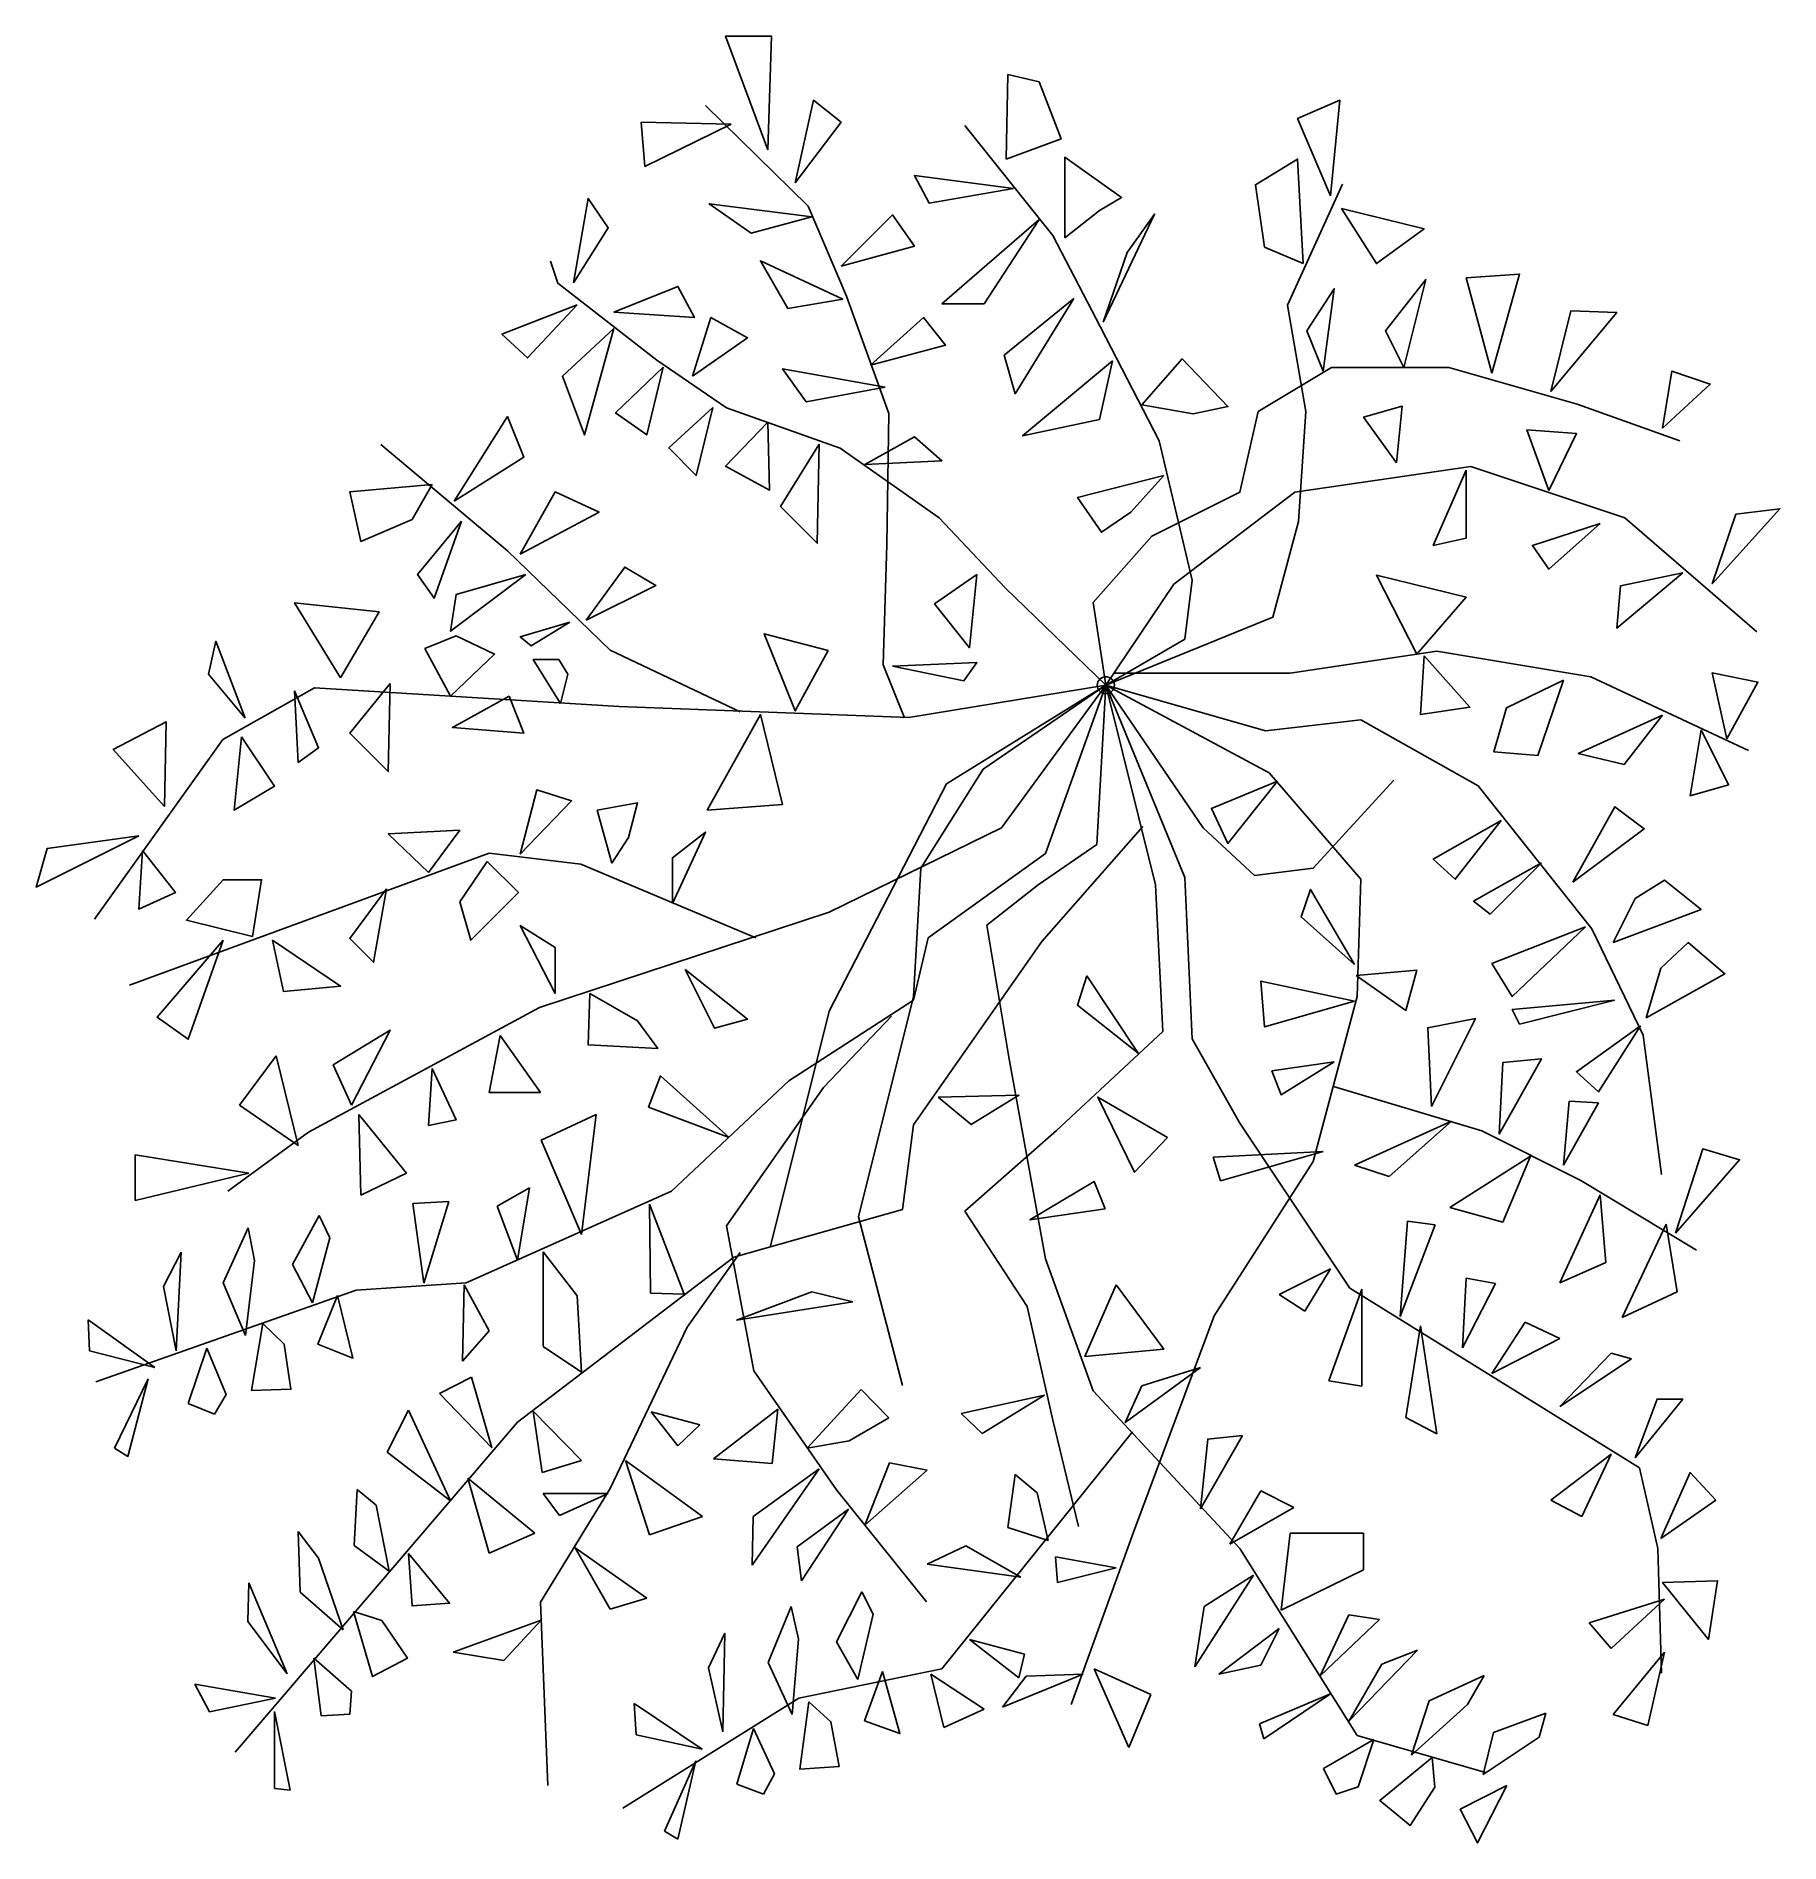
# Model space of a CAD drawing. Extents: x 356 to 1970, y 227 to 1899.
import ezdxf

# ---------------------------------------------------------------- set-up
doc = ezdxf.new("R2010")
doc.units = 0
doc.header["$MEASUREMENT"] = 0
doc.layers.get('0').update_dxf_attribs({"linetype": 'CONTINUOUS'})

msp = doc.modelspace()

# ---------------------------------------------------------------- linework, layer by layer
at = {"color": 7, "linetype": 'Continuous'}
for p, q in [((1346.452089, 1298.614829), (1198.960923, 1207.328322)), ((1346.452089, 1298.614829), (1232.90332, 1220.905281)), ((1346.452089, 1298.614829), (1249.874518, 1166.597446)), ((1346.452089, 1298.614829), (1290.605394, 1142.837768)), ((1346.452089, 1298.614829), (1338.124834, 1151.323387)), ((1346.452089, 1298.614829), (1419.586586, 1120.77523)), ((1346.452089, 1298.614829), (1392.432669, 1113.986751)), ((1346.452089, 1298.614829), (1497.654014, 1217.511041)), ((1232.90332, 1220.905281), (1175.201245, 1129.260809)), ((1198.960923, 1207.328322), (1090.345253, 996.885462)), ((1497.654014, 1217.511041), (1582.510006, 1119.07809)), ((1249.874518, 1166.597446), (1090.345253, 1088.529933)), ((1287.211154, 1061.376016), (1380.55271, 1167.870269)), ((1290.605394, 1142.837768), (1181.989724, 1064.770256)), ((1338.124834, 1151.323387), (1283.816999, 1113.986751)), ((1175.201245, 1129.260809), (1168.412766, 1010.462421)), ((1419.586586, 1120.77523), (1426.375066, 971.428684)), ((1283.816999, 1113.986751), (1236.297644, 1076.650114)), ((1392.432669, 1113.986751), (1399.221148, 978.217164)), ((1582.510006, 1119.07809), (1579.115766, 1010.462421)), ((1090.345253, 1088.529933), (822.200319, 1000.279702)), ((1236.297644, 1076.650114), (1256.663082, 954.457486)), ((1181.989724, 1064.770256), (1168.412766, 1007.068181)), ((1168.412766, 891.664032), (1287.211154, 1061.376016)), ((1168.412766, 1007.068181), (1053.008617, 932.394908)), ((1168.412766, 1010.462421), (1117.499171, 806.80804)), ((1579.115766, 1010.462421), (1538.38489, 857.721635)), ((822.200319, 1000.279702), (608.36322, 884.875553)), ((1090.345253, 996.885462), (1036.037418, 779.654123)), ((1085.253318, 926.454947), (1148.046741, 992.218333)), ((1399.221148, 978.217164), (1300.788198, 886.572693)), ((1426.375066, 971.428684), (1470.500181, 893.361172)), ((544.718255, 909.908284), (578.660652, 955.730519)), ((578.660652, 955.730519), (599.02609, 872.571647)), ((1256.663082, 954.457486), (1290.605479, 767.774304)), ((1053.008617, 932.394908), (944.392947, 830.567718)), ((995.305994, 798.322477), (1085.253318, 926.454947)), ((1694.519505, 886.148418), (1557.052805, 927.303585)), ((599.02609, 872.571647), (544.718255, 909.908284)), ((1775.130716, 913.726709), (1770.039356, 854.327514)), ((1770.039356, 854.327514), (1802.284633, 912.029589)), ((1802.284633, 912.029589), (1775.130716, 913.726709)), ((655.031044, 901.422684), (656.728164, 826.749412)), ((699.15616, 847.11485), (655.031044, 901.422684)), ((823.894572, 877.662969), (874.808167, 901.422646)), ((874.808167, 901.422646), (861.231208, 790.261297)), ((1158.230047, 813.59652), (1168.412766, 891.664032)), ((1300.788198, 886.572693), (1215.932206, 811.89942)), ((1470.500181, 893.361172), (1572.327372, 740.620387)), ((1576.567695, 854.327514), (1666.515046, 895.058391)), ((1666.515046, 895.058391), (1608.812972, 844.144795)), ((608.36322, 884.875553), (533.689947, 830.567718)), ((861.231208, 790.261297), (823.894572, 877.662969)), ((1786.163976, 840.326183), (1694.519505, 886.148418)), ((553.203854, 847.11485), (447.982424, 864.086048)), ((447.982424, 864.086048), (447.982424, 821.658052)), ((1445.889415, 861.964621), (1547.716605, 867.055981)), ((1452.677894, 839.902063), (1445.889415, 861.964621)), ((1538.38489, 857.721635), (1446.740419, 715.163569)), ((1547.716605, 867.055981), (1452.677894, 839.902063)), ((1608.812972, 844.144795), (1576.567695, 854.327514)), ((1664.817926, 815.293758), (1739.491199, 862.813114)), ((1739.491199, 862.813114), (1714.034402, 801.7168)), ((447.982424, 821.658052), (553.203854, 847.11485)), ((656.728164, 826.749412), (699.15616, 847.11485)), ((1893.082526, 775.835629), (1786.163976, 840.326183)), ((705.096183, 819.112334), (738.19002, 820.809454)), ((738.19002, 820.809454), (715.278902, 745.287621)), ((944.392947, 830.567718), (754.315526, 745.711726)), ((783.163696, 816.566654), (812.863293, 833.537853)), ((812.863293, 833.537853), (801.832014, 766.501619)), ((1766.645117, 745.711845), (1803.981753, 827.173597)), ((1803.981753, 827.173597), (1809.073113, 764.380163)), ((593.507891, 762.552163), (618.419911, 807.996552)), ((618.419911, 807.996552), (628.143133, 787.233644)), ((715.278902, 745.287621), (705.096183, 819.112334)), ((801.832014, 766.501619), (783.163696, 816.566654)), ((924.024642, 818.263774), (924.873202, 735.953462)), ((956.269919, 735.104902), (924.024642, 818.263774)), ((1002.095022, 769.471404), (1158.230047, 813.59652)), ((1117.499171, 806.80804), (1158.230047, 650.673015)), ((1215.932206, 811.89942), (1273.63428, 723.649188)), ((1714.034402, 801.7168), (1664.817926, 815.293758)), ((529.563633, 745.508107), (552.513798, 796.622929)), ((552.513798, 796.622929), (558.549954, 766.330417)), ((628.143133, 787.233644), (612.126567, 727.089153)), ((1020.762791, 664.250012), (995.305994, 798.322477)), ((1618.995758, 714.315144), (1625.784237, 802.565376)), ((1651.241035, 799.171136), (1618.995758, 714.315144)), ((1625.784237, 802.565376), (1651.241035, 799.171136)), ((1865.078067, 800.01968), (1824.347191, 713.466568)), ((1875.260786, 737.226246), (1865.078067, 800.01968)), ((474.192133, 742.223684), (490.531394, 773.908439)), ((490.531394, 773.908439), (485.872074, 682.772746)), ((801.834881, 616.730619), (1002.095022, 769.471404)), ((825.591692, 774.138659), (825.591692, 686.736987)), ((856.988409, 733.407782), (825.591692, 774.138659)), ((958.818329, 704.556542), (1008.034833, 773.71418)), ((558.549954, 766.330417), (550.230216, 696.7854)), ((612.126567, 727.089153), (593.507891, 762.552163)), ((1290.605479, 767.774304), (1334.730594, 645.581676)), ((1506.985849, 734.680582), (1554.505204, 758.44026)), ((1554.505204, 758.44026), (1530.745526, 719.406504)), ((1809.073113, 764.380163), (1766.645117, 745.711845)), ((652.488335, 738.923247), (411.497319, 654.067255)), ((485.872074, 682.772746), (474.192133, 742.223684)), ((550.230216, 696.7854), (529.563633, 745.508107)), ((754.315526, 745.711726), (652.488335, 738.923247)), ((752.615539, 743.590501), (750.918419, 673.160028)), ((775.526656, 701.162506), (752.615539, 743.590501)), ((924.873202, 735.953462), (956.269919, 735.104902)), ((1004.637811, 710.920947), (1074.219724, 737.226304)), ((1074.219724, 737.226304), (1112.404919, 727.892145)), ((1552.808084, 654.91595), (1583.356241, 739.771942)), ((1572.327372, 740.620387), (1840.472306, 574.302643)), ((1583.356241, 739.771942), (1583.356241, 649.824591)), ((1680.092072, 749.954661), (1676.697832, 685.464107)), ((1676.697832, 685.464107), (1707.245989, 744.863301)), ((1707.245989, 744.863301), (1680.092072, 749.954661)), ((1824.347191, 713.466568), (1875.260786, 737.226246)), ((861.231208, 662.977309), (856.988409, 733.407782)), ((1112.404919, 727.892145), (1004.637811, 710.920947)), ((1273.63428, 723.649188), (1297.393958, 618.427758)), ((1530.745526, 719.406504), (1506.985849, 734.680582)), ((405.607028, 682.62168), (404.521104, 711.452273)), ((404.521104, 711.452273), (466.122377, 667.368343)), ((887.539296, 555.209996), (958.818329, 704.556542)), ((1446.740419, 715.163569), (1372.067146, 514.903428)), ((1624.087117, 620.973553), (1637.664076, 705.829545)), ((1637.664076, 705.829545), (1652.938154, 605.699475)), ((1734.399907, 709.223785), (1703.85175, 661.704429)), ((1766.645184, 693.949706), (1734.399907, 709.223785)), ((750.918419, 673.160028), (775.526656, 701.162506)), ((825.591692, 686.736987), (861.231208, 662.977309)), ((1703.85175, 661.704429), (1766.645184, 693.949706)), ((466.122377, 667.368343), (405.607028, 682.62168)), ((514.310296, 684.992758), (497.052078, 633.942474)), ((532.251796, 642.311343), (514.310296, 684.992758)), ((1814.164539, 680.372748), (1766.645184, 631.156272)), ((1766.645184, 631.156272), (1832.832857, 675.281388)), ((1832.832857, 675.281388), (1814.164539, 680.372748)), ((428.829629, 592.561146), (459.981695, 656.672373)), ((459.981695, 656.672373), (441.062805, 584.730103)), ((729.704402, 643.036155), (759.403999, 658.310233)), ((759.403999, 658.310233), (778.072317, 592.97112)), ((1097.133183, 553.937225), (1020.762791, 664.250012)), ((1583.356241, 649.824591), (1552.808084, 654.91595)), ((521.45389, 623.972337), (532.251796, 642.311343)), ((778.072317, 592.97112), (729.704402, 643.036155)), ((1069.976932, 592.546853), (1120.041967, 646.854687)), ((1120.041967, 646.854687), (1145.498764, 620.54933)), ((1212.534998, 624.79213), (1289.75395, 641.763328)), ((1289.75395, 641.763328), (1232.051876, 606.123811)), ((1334.730594, 645.581676), (1470.500181, 499.62937)), ((497.052078, 633.942474), (521.45389, 623.972337)), ((681.336488, 588.728321), (700.853365, 627.762076)), ((700.853365, 627.762076), (739.887121, 543.754646)), ((816.257512, 626.913516), (824.743111, 570.060003)), ((861.231187, 581.091282), (816.257512, 626.913516)), ((925.72174, 626.064956), (950.329977, 594.66824)), ((970.695415, 614.185118), (925.72174, 626.064956)), ((1042.823007, 628.610636), (983.423814, 582.788401)), ((1037.731648, 578.545602), (1042.823007, 628.610636)), ((1145.498764, 620.54933), (1109.010688, 599.335332)), ((1232.051876, 606.123811), (1212.534998, 624.79213)), ((1652.938154, 605.699475), (1624.087117, 620.973553)), ((540.478426, 311.249048), (801.834881, 616.730619)), ((950.329977, 594.66824), (970.695415, 614.185118)), ((1194.717898, 388.467983), (1371.218269, 607.820737)), ((1297.393958, 618.427758), (1321.153636, 519.994808)), ((441.062805, 584.730103), (428.829629, 592.561146)), ((739.887121, 543.754646), (681.336488, 588.728321)), ((1109.010688, 599.335332), (1069.976932, 592.546853)), ((1758.159584, 544.603161), (1814.164539, 587.031157)), ((1814.164539, 587.031157), (1787.010622, 529.329082)), ((824.743111, 570.060003), (861.231187, 581.091282)), ((901.962063, 581.091282), (924.02462, 512.357929)), ((973.241095, 529.329127), (901.962063, 581.091282)), ((983.423814, 582.788401), (1037.731648, 578.545602)), ((1019.06333, 484.355452), (1081.008203, 573.454242)), ((1081.008203, 573.454242), (1019.91189, 529.329127)), ((1123.436206, 521.26782), (1146.347324, 578.969894)), ((1181.138281, 572.181415), (1123.436206, 521.26782)), ((1146.347324, 578.969894), (1181.138281, 572.181415)), ((1840.472306, 574.302643), (1857.443504, 499.62937)), ((650.789261, 502.599385), (653.334941, 554.36154)), ((653.334941, 554.36154), (671.154699, 539.936021)), ((756.009759, 564.968643), (775.526637, 495.386731)), ((817.954632, 514.055049), (756.009759, 564.968643)), ((823.048742, 449.988566), (887.539296, 555.209996)), ((1180.292053, 450.412916), (1097.133183, 553.937225)), ((1255.812113, 519.146363), (1262.600592, 568.362838)), ((1262.600592, 568.362838), (1282.96603, 551.39164)), ((1461.163613, 503.872285), (1490.01465, 553.08876)), ((1490.01465, 553.08876), (1520.562807, 537.814681)), ((671.154699, 539.936021), (683.034538, 478.839707)), ((885.839425, 550.543125), (825.591671, 550.543125)), ((825.591671, 550.543125), (840.86575, 530.177687)), ((840.86575, 530.177687), (885.839425, 550.543125)), ((1108.16212, 536.117607), (1060.642765, 501.32665)), ((1064.885565, 469.929934), (1108.16212, 536.117607)), ((1282.96603, 551.39164), (1293.148749, 507.266524)), ((1520.562807, 537.814681), (1461.163613, 503.872285)), ((1787.010622, 529.329082), (1758.159584, 544.603161)), ((924.02462, 512.357929), (973.241095, 529.329127)), ((1019.91189, 529.329127), (1019.06333, 484.355452)), ((1293.148749, 507.266524), (1255.812113, 519.146363)), ((600.724226, 459.322829), (599.027106, 515.327784)), ((599.027106, 515.327784), (617.695424, 490.719546)), ((683.034538, 478.839707), (650.789261, 502.599385)), ((775.526637, 495.386731), (817.954632, 514.055049)), ((1181.13884, 485.203966), (1216.778356, 502.175165)), ((1216.778356, 502.175165), (1267.691952, 473.324128)), ((1372.067146, 514.903428), (1314.365072, 355.374164)), ((1508.682968, 442.77597), (1517.168568, 514.055004)), ((1517.168568, 514.055004), (1585.053361, 514.055004)), ((1585.053361, 514.055004), (1585.053361, 480.112607)), ((617.695424, 490.719546), (640.606542, 424.531872)), ((855.291268, 500.478091), (887.536544, 443.624577)), ((921.478941, 453.807296), (855.291268, 500.478091)), ((1060.642765, 501.32665), (1064.885565, 469.929934)), ((1267.691952, 473.324128), (1181.13884, 485.203966)), ((1301.634348, 468.232768), (1299.937228, 491.992446)), ((1299.937228, 491.992446), (1355.942183, 481.809727)), ((1470.500181, 499.62937), (1579.115851, 326.523146)), ((1857.443504, 499.62937), (1860.837744, 384.225221)), ((1355.942183, 481.809727), (1301.634348, 468.232768)), ((1428.918336, 390.165256), (1483.226171, 475.021247)), ((1483.226171, 475.021247), (1437.403935, 446.17021)), ((1585.053361, 480.112607), (1508.682968, 442.77597)), ((552.35631, 432.168912), (553.20487, 467.808428)), ((553.20487, 467.808428), (588.844387, 383.800996)), ((640.606542, 424.531872), (600.724226, 459.322829)), ((887.536544, 443.624577), (921.478941, 453.807296)), ((1097.12298, 413.285542), (1120.572707, 459.501464)), ((1120.572707, 459.501464), (1130.95329, 439.059281)), ((1793.799101, 430.896132), (1863.381014, 452.958689)), ((1863.381014, 452.958689), (1814.164539, 407.136454)), ((829.837221, 280.276583), (823.048742, 449.988566)), ((1033.754944, 394.210424), (1055.062936, 446.031314)), ((1055.062936, 446.031314), (1062.062311, 415.946763)), ((1130.95329, 439.059281), (1116.863403, 378.43449)), ((1437.403935, 446.17021), (1428.918336, 390.165256)), ((1544.925115, 381.922474), (1571.365921, 438.452603)), ((1571.365921, 438.452603), (1599.880204, 434.057376)), ((588.844387, 383.800996), (552.35631, 432.168912)), ((823.894552, 433.441858), (742.432801, 403.742261)), ((789.103595, 396.105222), (823.894552, 433.441858)), ((978.516391, 389.161396), (993.836637, 421.351228)), ((993.836637, 421.351228), (992.086793, 330.113287)), ((1506.985849, 425.804772), (1450.980894, 383.376776)), ((1490.01465, 391.862375), (1506.985849, 425.804772)), ((1599.880204, 434.057376), (1544.925115, 381.922474)), ((1814.164539, 407.136454), (1793.799101, 430.896132)), ((742.432801, 403.742261), (789.103595, 396.105222)), ((1062.062311, 415.946763), (1055.965199, 346.171748)), ((1116.863403, 378.43449), (1097.12298, 413.285542)), ((1220.172596, 415.622053), (1265.994832, 379.982536)), ((1271.086191, 402.045094), (1220.172596, 415.622053)), ((1265.994832, 379.982536), (1271.086191, 402.045094)), ((1635.044733, 405.727201), (1571.573839, 340.161437)), ((1601.893396, 392.616746), (1635.044733, 405.727201)), ((1863.381014, 403.742214), (1815.861659, 346.04014)), ((1848.106936, 335.857421), (1863.381014, 403.742214)), ((613.452624, 398.226515), (620.241104, 344.76724)), ((648.243581, 367.678358), (613.452624, 398.226515)), ((992.086793, 330.113287), (978.516391, 389.161396)), ((1055.965199, 346.171748), (1033.754944, 394.210424)), ((1062.342551, 361.314066), (1194.717898, 388.467983)), ((1335.576745, 388.468136), (1367.822022, 315.491983)), ((1388.18746, 364.708458), (1335.576745, 388.468136)), ((1450.980894, 383.376776), (1490.01465, 391.862375)), ((1571.573839, 340.161437), (1601.893396, 392.616746)), ((516.716802, 348.585774), (503.139844, 374.042572)), ((503.139844, 374.042572), (577.813116, 361.314173)), ((1184.533079, 383.376776), (1196.412918, 334.160301)), ((1233.749555, 351.131499), (1184.533079, 383.376776)), ((1325.394026, 383.376776), (1250.720753, 352.828619)), ((1250.720753, 352.828619), (1272.783311, 381.679656)), ((1272.783311, 381.679656), (1325.394026, 383.376776)), ((1645.752839, 358.658835), (1696.666514, 382.051844)), ((1696.666514, 382.051844), (1681.281394, 355.268088)), ((577.813116, 361.314173), (516.716802, 348.585774)), ((646.546461, 346.46436), (648.243581, 367.678358)), ((899.419046, 259.486875), (1062.342551, 361.314066)), ((911.867412, 327.40195), (909.862383, 356.183233)), ((909.862383, 356.183233), (972.838527, 314.086734)), ((1196.412918, 334.160301), (1233.749555, 351.131499)), ((1367.822022, 315.491983), (1388.18746, 364.708458)), ((1488.590986, 337.424126), (1554.232142, 365.20792)), ((1554.232142, 365.20792), (1492.651012, 323.478088)), ((1629.259398, 308.369908), (1645.752839, 358.658835)), ((1681.281394, 355.268088), (1629.259398, 308.369908)), ((576.964548, 349.010039), (591.390067, 276.033887)), ((576.964548, 277.731006), (576.964548, 349.010039)), ((620.241104, 344.76724), (646.546461, 346.46436)), ((1492.651012, 323.478088), (1488.590986, 337.424126)), ((1705.121206, 329.42247), (1753.781466, 347.254469)), ((1753.781466, 347.254469), (1747.442895, 325.22127)), ((1815.861659, 346.04014), (1848.106936, 335.857421)), ((972.838527, 314.086734), (911.867412, 327.40195)), ((1020.439728, 333.23931), (1004.818728, 281.664491)), ((1039.733577, 291.151925), (1020.439728, 333.23931)), ((1594.450383, 323.12252), (1547.865591, 296.033136)), ((1579.115851, 326.523146), (1697.91424, 292.58075)), ((1579.879596, 279.176044), (1594.450383, 323.12252)), ((1695.809679, 290.466396), (1705.121206, 329.42247)), ((1747.442895, 325.22127), (1695.809679, 290.466396)), ((937.951006, 238.128017), (967.042156, 303.200327)), ((967.042156, 303.200327), (950.427755, 230.691182)), ((1029.526156, 272.477812), (1039.733577, 291.151925)), ((1547.865591, 296.033136), (1559.682019, 272.469943)), ((591.390067, 276.033887), (576.964548, 277.731006)), ((1004.818728, 281.664491), (1029.526156, 272.477812)), ((1559.682019, 272.469943), (1579.879596, 279.176044)), ((950.427755, 230.691182), (937.951006, 238.128017))]:
    msp.add_line(p, q, dxfattribs=at)
at = {"color": 7, "linetype": 'Continuous', "flags": 128}
for points in [[(1033.488687, 1794.107668), (1036.882927, 1899.329098), (994.454931, 1899.329098), (1033.488687, 1794.107668)], [(1254.114266, 1785.622069), (1255.811386, 1863.689582), (1284.662423, 1856.901102), (1305.027861, 1804.290387), (1254.114266, 1785.622069)], [(1058.945485, 1763.559511), (1101.373481, 1819.564466), (1075.916683, 1839.929904), (1058.945485, 1763.559511)], [(1554.504477, 1751.679672), (1523.95632, 1822.958706), (1562.990076, 1839.929904), (1554.504477, 1751.679672)], [(999.546291, 1817.867346), (919.781658, 1778.83359), (916.387419, 1819.564466), (999.546291, 1817.867346)], [(1308.422101, 1712.645916), (1308.422101, 1787.319189), (1361.032816, 1749.982553), (1340.667378, 1738.102714), (1308.422101, 1712.645916)], [(1529.04768, 1688.886238), (1493.408163, 1704.160317), (1484.922564, 1761.862391), (1523.95632, 1785.622069), (1529.04768, 1688.886238)], [(1260.902746, 1758.468152), (1182.835233, 1744.891193), (1169.258274, 1770.347991), (1260.902746, 1758.468152)], [(853.594021, 1671.066502), (885.839298, 1721.980097), (867.170979, 1749.134014), (853.594021, 1671.066502)], [(1074.2196, 1732.162816), (1018.214645, 1716.888737), (979.180889, 1744.042655), (1074.2196, 1732.162816)], [(1564.687196, 1739.799834), (1596.932473, 1688.886238), (1641.057589, 1721.131515), (1564.687196, 1739.799834)], [(1101.373517, 1686.34058), (1148.892872, 1733.859936), (1169.25831, 1705.008899), (1101.373517, 1686.34058)], [(1284.662423, 1729.617115), (1194.715072, 1651.549602), (1233.748828, 1651.549602), (1284.662423, 1729.617115)], [(1344.061618, 1634.578404), (1366.124175, 1699.068957), (1391.580973, 1734.708474), (1344.061618, 1634.578404)], [(1103.070637, 1655.792423), (1052.157042, 1647.306824), (1026.700244, 1691.43194), (1103.070637, 1655.792423)], [(1622.389811, 1592.574695), (1642.755249, 1674.036448), (1605.418613, 1626.517092), (1622.389811, 1592.574695)], [(1703.851564, 1587.483336), (1729.308361, 1679.127807), (1680.091886, 1675.733567), (1703.851564, 1587.483336)], [(890.930657, 1643.912585), (950.329851, 1667.672262), (965.60393, 1638.821225), (890.930657, 1643.912585)], [(1316.9077, 1656.640962), (1252.417146, 1604.030247), (1262.599865, 1568.39073), (1316.9077, 1656.640962)], [(1547.716539, 1589.180456), (1557.899258, 1665.550848), (1532.44246, 1626.517092), (1547.716539, 1589.180456)], [(856.98826, 1650.701064), (811.166025, 1601.484589), (787.406347, 1623.547146), (856.98826, 1650.701064)], [(963.90681, 1584.51339), (980.878009, 1638.821225), (1014.820405, 1620.152907), (963.90681, 1584.51339)], [(1128.527434, 1594.696109), (1177.74391, 1638.821225), (1198.109348, 1613.364427), (1128.527434, 1594.696109)], [(1758.159398, 1570.512137), (1819.255713, 1643.48829), (1776.827717, 1645.18541), (1758.159398, 1570.512137)], [(890.930657, 1628.638506), (843.411302, 1584.51339), (863.77674, 1530.205555), (890.930657, 1628.638506)], [(936.752893, 1592.998989), (892.627777, 1550.570993), (921.478814, 1530.205555), (936.752893, 1592.998989)], [(1142.104393, 1574.330671), (1069.12824, 1560.753712), (1047.065682, 1591.30187), (1142.104393, 1574.330671)], [(1352.547217, 1598.938887), (1269.388345, 1529.356974), (1340.667378, 1544.631052), (1352.547217, 1598.938887)], [(1379.701134, 1558.208011), (1417.03777, 1600.636007), (1459.465766, 1556.510891), (1427.22049, 1549.722412), (1379.701134, 1558.208011)], [(1861.683708, 1536.569741), (1870.169308, 1589.180456), (1905.808824, 1577.300617), (1861.683708, 1536.569741)], [(982.575128, 1555.662353), (941.844252, 1518.325717), (967.30105, 1492.868919), (982.575128, 1555.662353)], [(1615.601332, 1504.324464), (1620.692692, 1556.935179), (1585.053175, 1546.75246), (1615.601332, 1504.324464)], [(743.281231, 1469.109241), (807.771785, 1509.840117), (792.497707, 1547.176754), (743.281231, 1469.109241)], [(1033.488723, 1542.085394), (994.454967, 1501.354518), (1035.185843, 1479.29196), (1033.488723, 1542.085394)], [(1081.008079, 1521.719956), (1045.368562, 1464.017882), (1079.310959, 1430.075485), (1081.008079, 1521.719956)], [(1123.436075, 1503.051638), (1169.25831, 1528.508436), (1194.715108, 1506.445878), (1123.436075, 1503.051638)], [(1756.462279, 1478.867666), (1781.919076, 1531.478381), (1736.096841, 1534.872621), (1756.462279, 1478.867666)], [(1400.066047, 1492.868923), (1320.301415, 1472.503485), (1342.363973, 1440.258208), (1369.51789, 1458.926526), (1400.066047, 1492.868923)], [(1680.091886, 1497.535985), (1680.091886, 1434.742551), (1649.543729, 1427.954071), (1680.091886, 1497.535985)], [(722.915793, 1484.38332), (646.545401, 1477.59484), (656.72812, 1431.772605), (704.247475, 1452.138043), (722.915793, 1484.38332)], [(804.377545, 1419.892766), (836.622822, 1477.59484), (877.353698, 1458.926522), (804.377545, 1419.892766)], [(1907.505944, 1392.314555), (1929.568502, 1456.805108), (1970.299378, 1461.896468), (1907.505944, 1392.314555)], [(750.069711, 1450.440923), (709.338835, 1401.224448), (724.612913, 1379.16189), (750.069711, 1450.440923)], [(1803.981634, 1448.319509), (1756.462279, 1405.891513), (1741.1882, 1427.954071), (1803.981634, 1448.319509)], [(865.47386, 1358.796452), (901.113376, 1408.012927), (929.964413, 1391.041729), (865.47386, 1358.796452)], [(809.468905, 1401.224448), (744.978351, 1382.55613), (739.886992, 1348.613733), (809.468905, 1401.224448)], [(1226.959824, 1401.224452), (1187.926067, 1374.070535), (1220.171344, 1333.339658), (1226.959824, 1401.224452)], [(1634.268401, 1327.399697), (1596.931764, 1400.37585), (1680.090636, 1380.010412), (1634.268401, 1327.399697)], [(1880.352027, 1402.497274), (1819.255713, 1351.583679), (1822.649952, 1390.617435), (1880.352027, 1402.497274)], [(638.059846, 1305.337206), (595.63185, 1374.919119), (673.699363, 1366.43352), (638.059846, 1305.337206)], [(850.199781, 1357.099332), (804.377545, 1343.522373), (814.560265, 1335.036774), (850.199781, 1357.099332)], [(549.809615, 1268.000569), (515.867218, 1308.731445), (522.655697, 1339.279602), (549.809615, 1268.000569)], [(739.887036, 1288.366007), (716.127359, 1332.491123), (744.978396, 1344.370962), (780.617912, 1327.399763), (739.887036, 1288.366007)], [(1089.492122, 1330.793702), (1058.943965, 1274.788747), (1030.092928, 1346.067781), (1089.492122, 1330.793702)], [(841.714227, 1281.577528), (816.257429, 1322.308404), (840.017107, 1322.308404), (848.502706, 1308.731445), (841.714227, 1281.577528)], [(1641.05688, 1325.702577), (1637.66264, 1271.394742), (1683.484876, 1278.183222), (1641.05688, 1325.702577)], [(1148.892311, 1316.36846), (1226.959824, 1319.7627), (1215.079985, 1302.791501), (1148.892311, 1316.36846)], [(1921.082969, 1248.907944), (1949.934006, 1301.518659), (1907.50601, 1310.004258), (1921.082969, 1248.907944)], [(595.63185, 1293.457367), (599.02609, 1227.269693), (617.694408, 1240.846652), (595.63185, 1293.457367)], [(683.882082, 1300.245846), (646.545445, 1254.42361), (682.184962, 1218.784094), (683.882082, 1300.245846)], [(794.194871, 1288.366007), (741.584156, 1259.51497), (807.77183, 1254.42361), (794.194871, 1288.366007)], [(1770.039304, 1303.215779), (1746.279626, 1233.633866), (1705.54875, 1237.028105), (1717.428589, 1277.758981), (1770.039304, 1303.215779)], [(1861.683775, 1270.970502), (1826.044258, 1225.148266), (1783.616262, 1235.330985), (1861.683775, 1270.970502)], [(475.136342, 1186.538817), (427.616986, 1239.149532), (476.833462, 1264.60633), (475.136342, 1186.538817)], [(1897.323291, 1257.393543), (1887.140572, 1196.297229), (1922.780089, 1206.479948), (1897.323291, 1257.393543)], [(546.415375, 1251.029371), (539.626896, 1183.144577), (576.963532, 1205.207135), (546.415375, 1251.029371)], [(1505.288609, 1209.874188), (1459.466373, 1152.172113), (1444.192295, 1184.41739), (1505.288609, 1209.874188)], [(804.37759, 1142.413701), (819.651669, 1201.812896), (851.896946, 1191.630177), (804.37759, 1142.413701)], [(889.233582, 1133.928102), (875.656623, 1183.144577), (912.99326, 1189.933057), (904.50766, 1157.68778), (889.233582, 1133.928102)], [(1712.337282, 1173.386044), (1669.909286, 1119.078209), (1649.543848, 1137.746527), (1712.337282, 1173.386044)], [(1778.524903, 1116.532597), (1844.712576, 1165.749072), (1817.558659, 1186.11451), (1778.524903, 1116.532597)], [(451.376664, 1159.3849), (366.520672, 1147.505061), (356.337953, 1111.865544), (451.376664, 1159.3849)], [(719.521598, 1125.442503), (682.184962, 1161.082019), (748.372635, 1164.476259), (719.521598, 1125.442503)], [(945.238537, 1096.591466), (945.238537, 1139.019462), (975.786694, 1162.779139), (945.238537, 1096.591466)], [(454.770904, 1145.807941), (451.376664, 1091.500106), (485.319061, 1106.774185), (454.770904, 1145.807941)], [(773.829433, 1135.625222), (748.372635, 1098.288585), (758.555354, 1062.649069), (802.68047, 1106.774185), (773.829433, 1135.625222)], [(1749.673918, 1134.352288), (1702.154563, 1086.832932), (1686.880484, 1098.712771), (1749.673918, 1134.352288)], [(556.598094, 1066.043309), (565.083693, 1118.654024), (529.444177, 1118.654024), (495.50178, 1081.317387), (556.598094, 1066.043309)], [(680.487842, 1110.168424), (646.545445, 1064.346189), (668.608003, 1042.283631), (680.487842, 1110.168424)], [(1576.567642, 1040.162204), (1527.351167, 1084.28732), (1535.836766, 1109.744118), (1576.567642, 1040.162204)], [(1815.861539, 1060.527642), (1897.323291, 1091.075799), (1863.380895, 1118.229717), (1836.226977, 1101.258518), (1815.861539, 1060.527642)], [(836.622867, 1013.432594), (804.37759, 1076.226028), (836.622867, 1055.86059), (836.622867, 1013.432594)], [(1790.404794, 1074.953093), (1722.520001, 1010.462539), (1703.851683, 1041.010697), (1790.404794, 1074.953093)], [(529.444177, 1062.649069), (468.347862, 991.370036), (497.1989, 971.004598), (529.444177, 1062.649069)], [(575.266412, 1062.649069), (585.449131, 1015.129713), (638.059846, 1020.221073), (575.266412, 1062.649069)], [(1846.409696, 990.945729), (1919.385849, 1031.676605), (1885.443452, 1060.527642), (1859.986655, 1036.767965), (1846.409696, 990.945729)], [(957.118375, 1035.495152), (984.272293, 981.187317), (1014.82045, 989.672916), (957.118375, 1035.495152)], [(1576.567642, 1006.219807), (1493.40877, 982.46013), (1490.01453, 1024.888126), (1576.567642, 1006.219807)], [(1578.264762, 1029.979485), (1634.269717, 1035.070845), (1624.086998, 997.734208), (1578.264762, 1029.979485)], [(868.868144, 1013.432594), (867.171024, 965.913238), (931.661578, 962.518999), (912.99326, 987.975796), (868.868144, 1013.432594)], [(1817.558712, 1007.0683), (1729.30848, 985.005742), (1722.520001, 998.582701), (1817.558712, 1007.0683)], [(1647.846728, 908.635349), (1644.452488, 981.611502), (1688.577604, 990.097101), (1647.846728, 908.635349)], [(648.242565, 909.908284), (631.271367, 947.24492), (683.882082, 979.490197), (648.242565, 909.908284)], [(785.709272, 974.398837), (775.526553, 921.788122), (823.045908, 921.788122), (785.709272, 974.398837)], [(1841.318389, 983.308622), (1802.284633, 922.212308), (1781.919195, 940.880626), (1841.318389, 983.308622)], [(722.915838, 943.85068), (719.521598, 891.239965), (744.978396, 896.331325), (722.915838, 943.85068)], [(997.849355, 880.208648), (923.176082, 908.211126), (934.207361, 937.062163), (997.849355, 880.208648)], [(1557.899324, 950.214853), (1508.682849, 919.666696), (1500.197249, 941.729254), (1557.899324, 950.214853)], [(1710.640162, 883.178552), (1714.034402, 949.366225), (1749.673918, 952.760465), (1710.640162, 883.178552)], [(1873.563666, 791.534081), (1899.020464, 869.601593), (1932.962861, 859.418874), (1873.563666, 791.534081)], [(635.200675, 733.802486), (617.114689, 688.815007), (649.519647, 675.899519), (635.200675, 733.802486)], [(566.042892, 707.970541), (555.739787, 645.993273), (592.159643, 647.16525), (585.994409, 688.841656), (566.042892, 707.970541)], [(1836.227097, 583.636917), (1856.592535, 637.944752), (1880.352213, 637.944752), (1836.227097, 583.636917)], [(1859.986775, 508.963644), (1887.140692, 570.059958), (1910.90037, 544.603161), (1859.986775, 508.963644)], [(700.854296, 494.962345), (704.248536, 446.59443), (739.039492, 449.14011), (700.854296, 494.962345)], [(1861.683894, 468.232768), (1904.11189, 415.622053), (1912.59749, 469.929888), (1861.683894, 468.232768)], [(649.940701, 441.503071), (667.760459, 381.255316), (700.005736, 398.226515), (676.246058, 433.017471), (649.940701, 441.503071)], [(1139.711622, 385.880439), (1123.06988, 340.338936), (1155.870334, 328.463695), (1139.711622, 385.880439)], [(1071.413038, 357.8556), (1063.092167, 295.581217), (1099.456104, 297.914341), (1091.964586, 339.372876), (1071.413038, 357.8556)], [(1648.526598, 306.389232), (1599.990141, 266.495022), (1628.187847, 243.415402), (1650.965718, 278.856925), (1648.526598, 306.389232)], [(1717.603032, 280.340537), (1674.383857, 258.361479), (1690.289322, 227.314622), (1717.603032, 280.340537)]]:
    msp.add_lwpolyline(points, close=True, dxfattribs=at)
for points in [[(1159.926088, 1268.424532), (1140.40921, 1317.641007), (1143.803449, 1428.802357), (1145.500533, 1550.146431), (1106.466777, 1658.7621), (1070.82726, 1741.920972), (975.788549, 1835.262563)], [(1346.452089, 1298.614829), (1419.586586, 1341.400809), (1426.375066, 1395.708644), (1395.826909, 1524.689751), (1341.519074, 1629.911181), (1297.393958, 1714.767173), (1215.932206, 1816.594363)], [(1346.452089, 1298.614829), (1501.048338, 1361.766247), (1524.808016, 1450.016478), (1531.596496, 1551.843669), (1514.625297, 1650.276619), (1565.538892, 1762.286528)], [(1346.452089, 1298.614829), (1253.268842, 1388.920164), (1192.172528, 1453.410718), (1100.528057, 1517.901272), (995.306627, 1555.237908), (930.816073, 1599.363024), (839.171602, 1670.642057), (832.383123, 1691.007495)], [(1346.452089, 1298.614829), (1346.452089, 1298.614829), (1334.730648, 1375.343206), (1389.038483, 1436.43952), (1470.500235, 1477.170396), (1487.471434, 1551.843669), (1555.356227, 1592.574545), (1663.971897, 1592.574545), (1782.770285, 1558.632148), (1877.808996, 1524.689751)], [(675.398516, 1521.295407), (792.499784, 1422.862457), (887.538495, 1331.217985), (1008.034006, 1273.940177)], [(1346.452089, 1298.614829), (1409.403867, 1392.314404), (1521.413776, 1477.170396), (1684.337281, 1500.930073), (1826.895347, 1453.410718), (1949.087975, 1348.189288)], [(1354.3269, 1309.6598), (1517.01223, 1309.646109), (1652.781817, 1330.011547), (1795.339883, 1306.251869), (1941.292189, 1238.367076)], [(1346.452089, 1298.614829), (1164.011304, 1268.915233), (895.86637, 1279.097952), (614.144477, 1296.06915), (529.288485, 1248.549795), (410.490096, 1082.232051)], [(1346.452089, 1298.614829), (1494.259859, 1256.544817), (1582.510091, 1266.727536), (1691.12576, 1205.631222), (1796.34719, 1073.255875), (1843.866546, 974.822924), (1860.837744, 845.841816)], [(1346.452089, 1298.614829), (1436.5577, 1166.597446), (1484.077055, 1122.47233), (1538.38489, 1129.260809), (1613.058163, 1210.722562)], [(442.893382, 1021.069374), (775.52887, 1143.262003), (860.384862, 1133.079284), (1022.459748, 1064.770207)]]:
    msp.add_lwpolyline(points, dxfattribs=at)
at = {"linetype": 'Continuous', "flags": 128}
for points in [[(1047.064126, 1188.235636), (1026.698688, 1271.394508), (977.482213, 1183.144276), (1047.064126, 1188.235636)], [(1328.78584, 1029.554914), (1376.305197, 958.275879), (1320.300241, 1002.400996), (1328.78584, 1029.554914)], [(1191.319131, 917.545003), (1265.992405, 919.242122), (1221.867289, 892.088205), (1191.319131, 917.545003)], [(1403.459114, 880.208366), (1338.96856, 917.545003), (1372.910957, 847.963088), (1403.459114, 880.208366)], [(1345.757039, 814.020691), (1276.175125, 803.837972), (1335.57432, 839.477489), (1345.757039, 814.020691)], [(1355.939679, 743.59027), (1327.088642, 677.402596), (1400.064795, 684.191075), (1355.939679, 743.59027)], [(1434.007192, 667.219877), (1364.425278, 616.306282), (1379.699357, 650.248679), (1434.007192, 667.219877)], [(1473.040948, 604.426443), (1434.007192, 536.54165), (1440.795671, 601.032203), (1473.040948, 604.426443)]]:
    msp.add_lwpolyline(points, close=True, dxfattribs=at)
at = {"color": 7, "linetype": 'Continuous'}
msp.add_circle((1346.452089, 1298.614829), 7.940905, dxfattribs=at)

doc.saveas('drawing.dxf')
